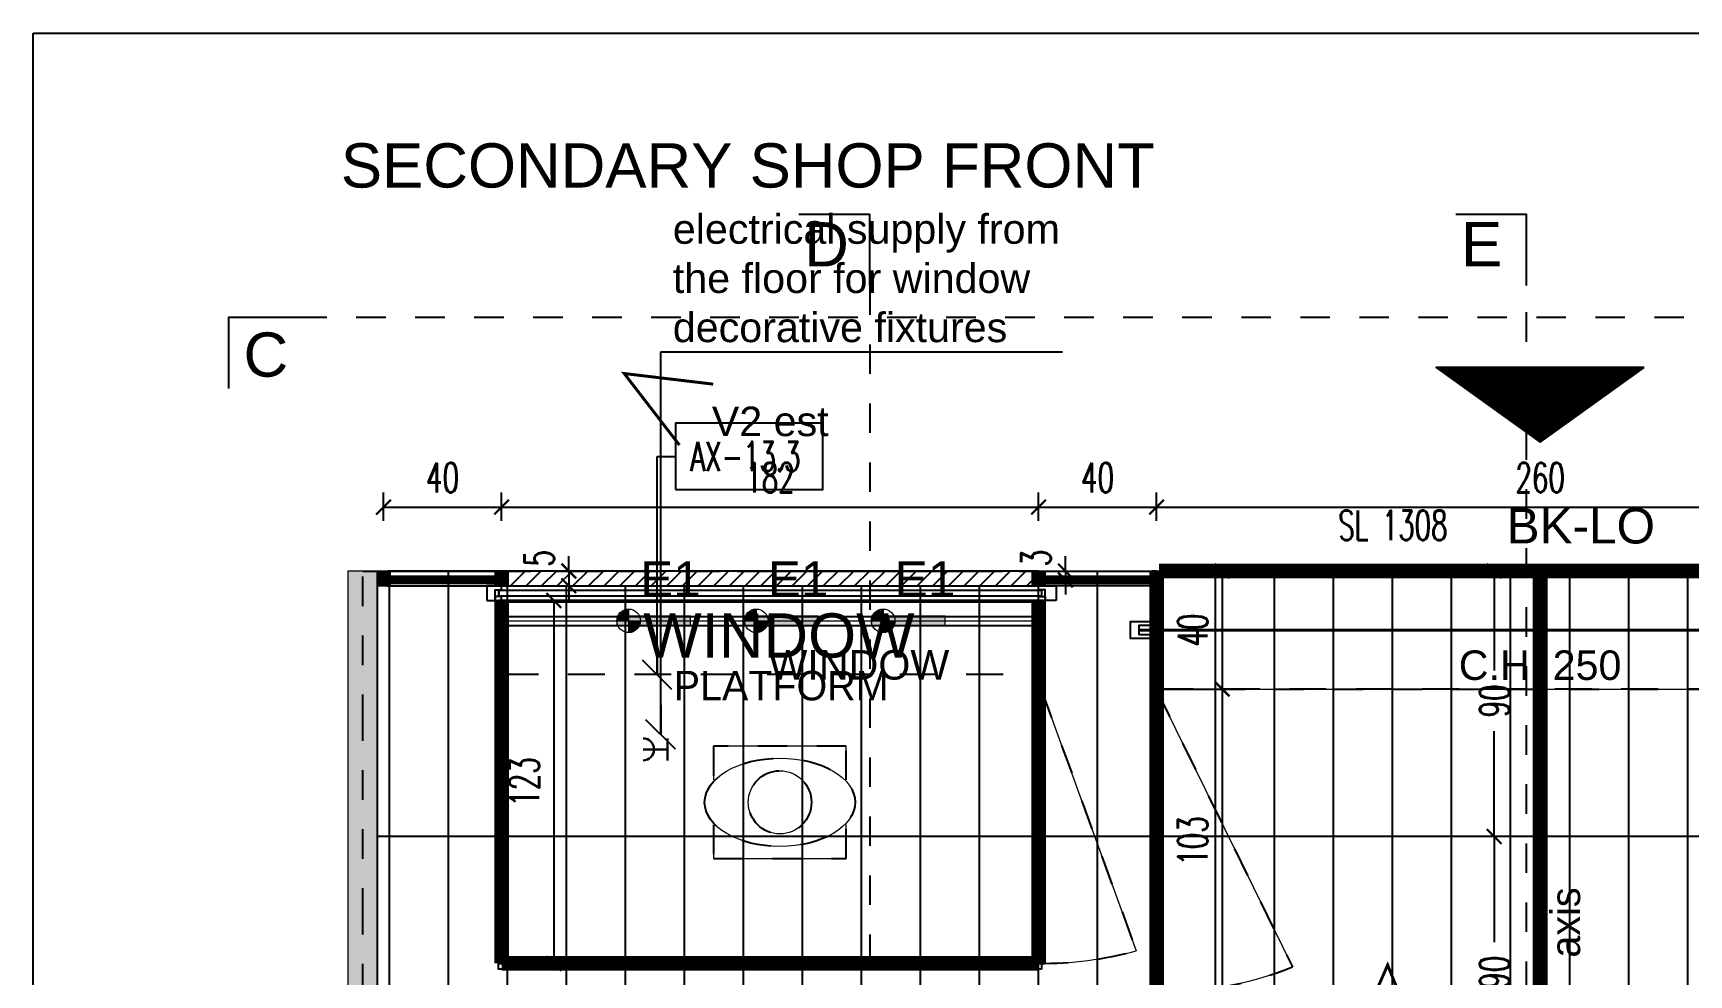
# Model space of a CAD drawing. Extents: x 214 to 401, y 14 to 126.
# Drawn here: x 305.85 to 311.46, y 86.75 to 89.94 of the extents above; entities that cross this region are included whole.
import ezdxf

# ---------------------------------------------------------------- set-up
doc = ezdxf.new("R2010")
doc.units = 0
doc.header["$LTSCALE"] = 0.25
doc.header["$MEASUREMENT"] = 0
for name, pattern in [('CONTINOUS', [0]), ('DASHDOT2', [0.5, 0.25, -0.125, 0, -0.125]), ('DASHED', [0.75, 0.5, -0.25]), ('DOT2', [0.125, 0, -0.125]), ('HIDDEN2', [0.1875, 0.125, -0.0625]), ('NASCOSTA', [0.375, 0.25, -0.125]), ('NASCOSTA2', [0.1875, 0.125, -0.0625]), ('PHANTOM2', [1.25, 0.625, -0.125, 0.125, -0.125, 0.125, -0.125]), ('TRATTEGGIATA', [0.75, 0.5, -0.25])]:
    doc.linetypes.add(name, pattern=pattern)
doc.layers.get('0').update_dxf_attribs({"linetype": 'CONTINUOUS'})
doc.layers.get('DEFPOINTS').update_dxf_attribs({"linetype": 'CONTINUOUS'})
for name, color, linetype in [('A-GLAZING', 2, 'CONTINUOUS'), ('ax-arredo piani', 2, 'CONTINUOUS'), ('ax-arredo piani rossi', 1, 'CONTINUOUS'), ('AX-QUOTE', 2, 'CONTINUOUS'), ('cont-striped', 181, 'DASHED'), ('floor-quote', 2, 'CONTINUOUS'), ('floor-testi', 11, 'CONTINUOUS'), ('floor-tiles', 11, 'CONTINUOUS'), ('MERCHANDISING', 11, 'CONTINUOUS'), ('Pareti02', 3, 'CONTINUOUS'), ('Piani', 6, 'CONTINUOUS'), ('PROIEZ-VESTITI', 1, 'HIDDEN2'), ('proiezioni', 2, 'NASCOSTA'), ('RIFERIMENTI', 11, 'CONTINUOUS'), ('sezioni 02', 3, 'CONTINUOUS'), ('TESTI', 3, 'CONTINUOUS'), ('Urban', 6, 'CONTINUOUS')]:
    doc.layers.add(name, color=color, linetype=linetype)
for name, color, linetype, lineweight, true_color in [('Col-ALU-pia', 7, 'CONTINUOUS', 40, 0x8080fe), ('col-ALUrigatino-pia', 7, 'TRATTEGGIATA', 40, 0x8080fe), ('LD_base', 7, 'CONTINUOUS', 5, 0x646464), ('LD_light', 7, 'CONTINUOUS', 5, 0xf00000), ('R-HATCH', 7, 'CONTINUOUS', 9, 0xbababa), ('R-WALL', 7, 'CONTINUOUS', 9, 0xbababa)]:
    doc.layers.add(name, color=color, linetype=linetype, lineweight=lineweight, true_color=true_color)
for name, color, linetype, true_color in [('Col-urban-pia', 7, 'CONTINOUS', 0x878787), ('floor-ALU', 7, 'CONTINUOUS', 0x8080fe), ('LD_beam', 7, 'DASHED', 0x7ec8c8), ('LD_track', 7, 'CONTINUOUS', 0x7ec8c8), ('MERCHANDISING-quote', 7, 'NASCOSTA2', 0x62b5df), ('Sections', 92, 'CONTINUOUS', 0x00bd00), ('view', 7, 'CONTINUOUS', 0xd60000)]:
    doc.layers.add(name, color=color, linetype=linetype, true_color=true_color)
doc.layers.add('LD_def-points', color=11, linetype='CONTINUOUS', lineweight=5, plot=False)
doc.layers.add('LD_quote', color=255, linetype='CONTINUOUS', lineweight=9)
doc.layers.add('LD_text', color=255, linetype='CONTINUOUS', lineweight=9)
doc.layers.add('quadro modello', color=7, linetype='CONTINUOUS', true_color=0xff531a, plot=False)
doc.layers.add('R-BORDER', color=7, linetype='PHANTOM2', true_color=0xdb0000, plot=False)
doc.styles.add('cart-inver', font='Arial.ttf')
doc.styles.add('HZDX', font='')
doc.styles.add('SIMPLEX', font='SIMPLEX.SHX', dxfattribs={"width": 0.65})
doc.styles.get("Standard").update_dxf_attribs({"font": 'Arial.ttf'})
doc.styles.get('HZDX').set_extended_font_data('DicotMedium')
doc.dimstyles.new('METRI', dxfattribs={"dimtxt": 0.2, "dimasz": 0.1, "dimexe": 0.1, "dimexo": 0.0625, "dimgap": 0.09, "dimtad": 1, "dimzin": 0, "dimdsep": 46, "dimtxsty": 'SIMPLEX', "dimblk": 'LINEET2S', "dimcen": 0.09, "dimdle": 0.1, "dimclrt": 3, "dimadec": 0, "dimazin": 0, "dimtfac": 1, "dimtix": 1, "dimtmove": 2, "dimatfit": 3, "dimldrblk": 'LINEET2S', "dimfxl": 1, "dimtolj": 1, "dimarcsym": 0})

# ---------------------------------------------------------------- blocks, each defined once
blk = doc.blocks.new('man-pia')
at = {"layer": 'PROIEZ-VESTITI'}
for points in [[(0.225, 0.0759), (0.225, 0.19), (-0.225, 0.19), (-0.225, 0.0757)], [(-0.225, -0.0759), (-0.225, -0.19), (0.225, -0.19), (0.225, -0.0757)]]:
    blk.add_lwpolyline(points, dxfattribs=at)
blk.add_circle((0, 0), 0.107, dxfattribs=at)
blk.add_ellipse((0, 0), major_axis=(0.255, 0.0002), ratio=0.587124, dxfattribs=at)
blk = doc.blocks.new('_ArchTick')
at = {"color": 0, "linetype": 'ByBlock', "const_width": 0.15}
blk.add_lwpolyline([(-0.5, -0.5), (0.5, 0.5)], dxfattribs=at)
blk = doc.blocks.new('*D255')
at = {"layer": 'AX-QUOTE', "color": 0, "lineweight": -2, "transparency": 16777216}
for p, q in [((307.0387, 88.2913), (307.0387, 88.3874)), ((307.4387, 88.2913), (307.4387, 88.3874)), ((307.0387, 88.3374), (307.4387, 88.3374))]:
    blk.add_line(p, q, dxfattribs=at)
at = {"layer": 'DEFPOINTS', "color": 0, "transparency": 16777216}
for p in [(307.4387, 88.3374), (307.0387, 88.2413), (307.4387, 88.2413)]:
    blk.add_point(p, dxfattribs=at)
at = {"layer": 'AX-QUOTE', "color": 0, "lineweight": -2, "transparency": 16777216, "xscale": 0.05, "yscale": 0.05, "zscale": 0.05, "rotation": 180}
blk.add_blockref('_ArchTick', (307.0387, 88.3374), dxfattribs=at)
at = {"layer": 'AX-QUOTE', "color": 0, "lineweight": -2, "transparency": 16777216, "xscale": 0.05, "yscale": 0.05, "zscale": 0.05}
blk.add_blockref('_ArchTick', (307.4387, 88.3374), dxfattribs=at)
at = {"layer": 'AX-QUOTE', "color": 3, "transparency": 16777216, "insert": (307.2387, 88.4374), "char_height": 0.1, "attachment_point": 5, "style": 'SIMPLEX'}
blk.add_mtext('\\A1;40', dxfattribs=at)
blk = doc.blocks.new('*D256')
at = {"layer": 'AX-QUOTE', "color": 0, "lineweight": -2, "transparency": 16777216}
for p, q in [((307.4387, 88.2913), (307.4387, 88.3874)), ((309.2587, 88.2913), (309.2587, 88.3874)), ((307.4387, 88.3374), (309.2587, 88.3374))]:
    blk.add_line(p, q, dxfattribs=at)
at = {"layer": 'DEFPOINTS', "color": 0, "transparency": 16777216}
for p in [(309.2587, 88.3374), (307.4387, 88.2413), (309.2587, 88.2413)]:
    blk.add_point(p, dxfattribs=at)
at = {"layer": 'AX-QUOTE', "color": 0, "lineweight": -2, "transparency": 16777216, "xscale": 0.05, "yscale": 0.05, "zscale": 0.05, "rotation": 180}
blk.add_blockref('_ArchTick', (307.4387, 88.3374), dxfattribs=at)
at = {"layer": 'AX-QUOTE', "color": 0, "lineweight": -2, "transparency": 16777216, "xscale": 0.05, "yscale": 0.05, "zscale": 0.05}
blk.add_blockref('_ArchTick', (309.2587, 88.3374), dxfattribs=at)
at = {"layer": 'AX-QUOTE', "color": 3, "transparency": 16777216, "insert": (308.3487, 88.4374), "char_height": 0.1, "attachment_point": 5, "style": 'SIMPLEX'}
blk.add_mtext('\\A1;182', dxfattribs=at)
blk = doc.blocks.new('*D257')
at = {"layer": 'AX-QUOTE', "color": 0, "lineweight": -2, "transparency": 16777216}
for p, q in [((309.2587, 88.2913), (309.2587, 88.3874)), ((309.6587, 88.2913), (309.6587, 88.3874)), ((309.2587, 88.3374), (309.6587, 88.3374))]:
    blk.add_line(p, q, dxfattribs=at)
at = {"layer": 'DEFPOINTS', "color": 0, "transparency": 16777216}
for p in [(309.6587, 88.3374), (309.2587, 88.2413), (309.6587, 88.2413)]:
    blk.add_point(p, dxfattribs=at)
at = {"layer": 'AX-QUOTE', "color": 0, "lineweight": -2, "transparency": 16777216, "xscale": 0.05, "yscale": 0.05, "zscale": 0.05, "rotation": 180}
blk.add_blockref('_ArchTick', (309.2587, 88.3374), dxfattribs=at)
at = {"layer": 'AX-QUOTE', "color": 0, "lineweight": -2, "transparency": 16777216, "xscale": 0.05, "yscale": 0.05, "zscale": 0.05}
blk.add_blockref('_ArchTick', (309.6587, 88.3374), dxfattribs=at)
at = {"layer": 'AX-QUOTE', "color": 3, "transparency": 16777216, "insert": (309.4587, 88.4374), "char_height": 0.1, "attachment_point": 5, "style": 'SIMPLEX'}
blk.add_mtext('\\A1;40', dxfattribs=at)
blk = doc.blocks.new('*D258')
at = {"layer": 'AX-QUOTE', "color": 0, "lineweight": -2, "transparency": 16777216}
for p, q in [((309.6587, 88.2913), (309.6587, 88.3874)), ((312.2587, 88.2913), (312.2587, 88.3874)), ((309.6587, 88.3374), (312.2587, 88.3374))]:
    blk.add_line(p, q, dxfattribs=at)
at = {"layer": 'DEFPOINTS', "color": 0, "transparency": 16777216}
for p in [(312.2587, 88.3374), (309.6587, 88.2413), (312.2587, 88.2413)]:
    blk.add_point(p, dxfattribs=at)
at = {"layer": 'AX-QUOTE', "color": 0, "lineweight": -2, "transparency": 16777216, "xscale": 0.05, "yscale": 0.05, "zscale": 0.05, "rotation": 180}
blk.add_blockref('_ArchTick', (309.6587, 88.3374), dxfattribs=at)
at = {"layer": 'AX-QUOTE', "color": 0, "lineweight": -2, "transparency": 16777216, "xscale": 0.05, "yscale": 0.05, "zscale": 0.05}
blk.add_blockref('_ArchTick', (312.2587, 88.3374), dxfattribs=at)
at = {"layer": 'AX-QUOTE', "color": 3, "transparency": 16777216, "insert": (310.9587, 88.4374), "char_height": 0.1, "attachment_point": 5, "style": 'SIMPLEX'}
blk.add_mtext('\\A1;260', dxfattribs=at)
blk = doc.blocks.new('*D271')
at = {"layer": 'AX-QUOTE', "color": 0, "lineweight": -2, "transparency": 16777216}
for p, q in [((309.3497, 88.1209), (309.3497, 88.1709)), ((309.3237, 88.1209), (309.3997, 88.1209)), ((309.3497, 88.1209), (309.3497, 88.0909)), ((309.3237, 88.0909), (309.3997, 88.0909)), ((309.3497, 88.0909), (309.3497, 88.0409))]:
    blk.add_line(p, q, dxfattribs=at)
at = {"layer": 'DEFPOINTS', "color": 0, "transparency": 16777216}
for p in [(309.2737, 88.1209), (309.2737, 88.0909), (309.3497, 88.0909)]:
    blk.add_point(p, dxfattribs=at)
at = {"layer": 'AX-QUOTE', "color": 0, "lineweight": -2, "transparency": 16777216, "xscale": 0.05, "yscale": 0.05, "zscale": 0.05}
for p, rotation in [((309.3497, 88.1209), 270), ((309.3497, 88.0909), 90)]:
    blk.add_blockref('_ArchTick', p, dxfattribs=dict(at, rotation=rotation))
at = {"layer": 'AX-QUOTE', "color": 3, "transparency": 16777216, "insert": (309.2497, 88.1648), "char_height": 0.1, "attachment_point": 5, "rotation": 90, "style": 'SIMPLEX'}
blk.add_mtext('\\A1;3', dxfattribs=at)
blk = doc.blocks.new('*D275')
at = {"layer": 'AX-QUOTE', "color": 0, "lineweight": -2, "transparency": 16777216}
for p, q in [((307.6665, 88.1209), (307.6665, 88.1709)), ((307.6665, 88.1209), (307.6665, 88.0709)), ((307.7165, 88.1209), (307.7165, 88.1209)), ((307.6665, 88.0709), (307.6665, 88.0209))]:
    blk.add_line(p, q, dxfattribs=at)
at = {"layer": 'DEFPOINTS', "color": 0, "transparency": 16777216}
for p in [(307.6665, 88.1209), (307.6665, 88.0709), (307.6665, 88.0709)]:
    blk.add_point(p, dxfattribs=at)
at = {"layer": 'AX-QUOTE', "color": 0, "lineweight": -2, "transparency": 16777216, "xscale": 0.05, "yscale": 0.05, "zscale": 0.05}
for p, rotation in [((307.6665, 88.1209), 270), ((307.6665, 88.0709), 90)]:
    blk.add_blockref('_ArchTick', p, dxfattribs=dict(at, rotation=rotation))
at = {"layer": 'AX-QUOTE', "color": 3, "transparency": 16777216, "insert": (307.5665, 88.1639), "char_height": 0.1, "attachment_point": 5, "rotation": 90, "style": 'SIMPLEX'}
blk.add_mtext('\\A1;5', dxfattribs=at)
blk = doc.blocks.new('*D280')
at = {"layer": 'AX-QUOTE', "color": 0, "lineweight": -2, "transparency": 16777216}
for p, q in [((307.5258, 88.0209), (307.6658, 88.0209)), ((307.6158, 88.0209), (307.6158, 86.7909)), ((307.5258, 86.7909), (307.6658, 86.7909))]:
    blk.add_line(p, q, dxfattribs=at)
at = {"layer": 'DEFPOINTS', "color": 0, "transparency": 16777216}
for p in [(307.4758, 88.0209), (307.4758, 86.7909), (307.6158, 86.7909)]:
    blk.add_point(p, dxfattribs=at)
at = {"layer": 'AX-QUOTE', "color": 0, "lineweight": -2, "transparency": 16777216, "xscale": 0.05, "yscale": 0.05, "zscale": 0.05}
for p, rotation in [((307.6158, 88.0209), 90), ((307.6158, 86.7909), 270)]:
    blk.add_blockref('_ArchTick', p, dxfattribs=dict(at, rotation=rotation))
at = {"layer": 'AX-QUOTE', "color": 3, "transparency": 16777216, "insert": (307.5158, 87.4059), "char_height": 0.1, "attachment_point": 5, "rotation": 90, "style": 'SIMPLEX'}
blk.add_mtext('\\A1;123', dxfattribs=at)
blk = doc.blocks.new('*D281')
at = {"layer": 'AX-QUOTE', "color": 0, "lineweight": -2, "transparency": 16777216}
for p, q in [((309.7087, 88.1209), (309.931, 88.1209)), ((309.881, 88.1209), (309.881, 87.7209)), ((309.7087, 87.7209), (309.931, 87.7209))]:
    blk.add_line(p, q, dxfattribs=at)
at = {"layer": 'DEFPOINTS', "color": 0, "transparency": 16777216}
for p in [(309.6587, 88.1209), (309.6587, 87.7209), (309.881, 87.7209)]:
    blk.add_point(p, dxfattribs=at)
at = {"layer": 'AX-QUOTE', "color": 0, "lineweight": -2, "transparency": 16777216, "xscale": 0.05, "yscale": 0.05, "zscale": 0.05}
for p, rotation in [((309.881, 88.1209), 90), ((309.881, 87.7209), 270)]:
    blk.add_blockref('_ArchTick', p, dxfattribs=dict(at, rotation=rotation))
at = {"layer": 'AX-QUOTE', "color": 3, "transparency": 16777216, "insert": (309.781, 87.9209), "char_height": 0.1, "attachment_point": 5, "rotation": 90, "style": 'SIMPLEX'}
blk.add_mtext('\\A1;40', dxfattribs=at)
blk = doc.blocks.new('*D282')
at = {"layer": 'AX-QUOTE', "color": 0, "lineweight": -2, "transparency": 16777216}
for p, q in [((309.7087, 87.7209), (309.931, 87.7209)), ((309.881, 87.7209), (309.881, 86.6909)), ((309.7087, 86.6909), (309.931, 86.6909))]:
    blk.add_line(p, q, dxfattribs=at)
at = {"layer": 'DEFPOINTS', "color": 0, "transparency": 16777216}
for p in [(309.6587, 87.7209), (309.6587, 86.6909), (309.881, 86.6909)]:
    blk.add_point(p, dxfattribs=at)
at = {"layer": 'AX-QUOTE', "color": 0, "lineweight": -2, "transparency": 16777216, "xscale": 0.05, "yscale": 0.05, "zscale": 0.05}
for p, rotation in [((309.881, 87.7209), 90), ((309.881, 86.6909), 270)]:
    blk.add_blockref('_ArchTick', p, dxfattribs=dict(at, rotation=rotation))
at = {"layer": 'AX-QUOTE', "color": 3, "transparency": 16777216, "insert": (309.781, 87.2059), "char_height": 0.1, "attachment_point": 5, "rotation": 90, "style": 'SIMPLEX'}
blk.add_mtext('\\A1;103', dxfattribs=at)
blk = doc.blocks.new('*D335')
at = {"layer": 'DEFPOINTS', "color": 0, "transparency": 16777216}
for p in [(310.9207, 88.1209), (310.8028, 87.2209), (310.9587, 87.2209)]:
    blk.add_point(p, dxfattribs=at)
at = {"layer": 'floor-quote', "color": 0, "lineweight": -2, "transparency": 16777216}
for p, q in [((310.8707, 88.1209), (310.7528, 88.1209)), ((310.8028, 88.1209), (310.8028, 87.7835)), ((310.8028, 87.2209), (310.8028, 87.5782)), ((310.9087, 87.2209), (310.7528, 87.2209))]:
    blk.add_line(p, q, dxfattribs=at)
at = {"layer": 'floor-quote', "color": 0, "lineweight": -2, "transparency": 16777216, "xscale": 0.05, "yscale": 0.05, "zscale": 0.05}
for p, rotation in [((310.8028, 88.1209), 90), ((310.8028, 87.2209), 270)]:
    blk.add_blockref('_ArchTick', p, dxfattribs=dict(at, rotation=rotation))
at = {"layer": 'floor-quote', "color": 10, "transparency": 16777216, "insert": (310.8037, 87.6808), "char_height": 0.1, "attachment_point": 5, "rotation": 90, "style": 'SIMPLEX'}
blk.add_mtext('\\A1;90', dxfattribs=at)
blk = doc.blocks.new('LINEET2S')
blk.add_line((-1, 0), (0, 0))
at = {"color": 5}
blk.add_line((0.5, 0.5), (-0.5, -0.5), dxfattribs=at)
blk = doc.blocks.new('E1-5')
at = {"layer": 'LD_light', "lineweight": 5, "ltscale": 0.5}
h = blk.add_hatch(color=256, dxfattribs=at)
h.dxf.hatch_style = 1
h.paths.add_polyline_path([(0, 0.04, 0.414214), (-0.04, 0), (0, 0)])
at = {"layer": 'LD_light', "lineweight": 5}
h = blk.add_hatch(color=256, dxfattribs=at)
h.dxf.hatch_style = 1
h.paths.add_polyline_path([(0.21, -0.0163), (0.21, 0.0163), (-0.04, 0.0163), (-0.04, -0.0163)])
at = {"layer": 'LD_light', "lineweight": 5, "ltscale": 0.5}
h = blk.add_hatch(color=256, dxfattribs=at)
h.dxf.hatch_style = 1
h.paths.add_polyline_path([(0.04, 0), (0, 0), (0, -0.04, 0.414214)])
at = {"layer": 'LD_light', "lineweight": 5}
for p, q in [((-0.04, 0), (0.04, 0)), ((0, 0.04), (0, -0.04))]:
    blk.add_line(p, q, dxfattribs=at)
blk.add_lwpolyline([(0.21, 0.0163), (-0.04, 0.0163), (-0.04, -0.0163), (0.21, -0.0163)], close=True, dxfattribs=at)
blk.add_circle((0, 0), 0.04, dxfattribs=at)
blk = doc.blocks.new('*D401')
at = {"layer": 'DEFPOINTS', "color": 0, "transparency": 16777216}
for p in [(310.8028, 87.2209), (310.9587, 87.2209), (310.9207, 86.3209)]:
    blk.add_point(p, dxfattribs=at)
at = {"layer": 'floor-quote', "color": 0, "lineweight": -2, "transparency": 16777216}
for p, q in [((310.9087, 87.2209), (310.7528, 87.2209)), ((310.8028, 87.2209), (310.8028, 86.8635)), ((310.8028, 86.3209), (310.8028, 86.6583)), ((310.8707, 86.3209), (310.7528, 86.3209))]:
    blk.add_line(p, q, dxfattribs=at)
at = {"layer": 'floor-quote', "color": 0, "lineweight": -2, "transparency": 16777216, "xscale": 0.05, "yscale": 0.05, "zscale": 0.05}
for p, rotation in [((310.8028, 87.2209), 90), ((310.8028, 86.3209), 270)]:
    blk.add_blockref('_ArchTick', p, dxfattribs=dict(at, rotation=rotation))
at = {"layer": 'floor-quote', "color": 10, "transparency": 16777216, "insert": (310.8037, 86.7609), "char_height": 0.1, "attachment_point": 5, "rotation": 90, "style": 'SIMPLEX'}
blk.add_mtext('\\A1;90', dxfattribs=at)
blk = doc.blocks.new('DALIAN ASOM LIGHT')
at = {"layer": 'LD_base'}
h = blk.add_hatch(color=256, dxfattribs=at)
h.dxf.hatch_style = 1
h.paths.add_polyline_path([(-6.3068, 15.8813), (-6.3068, 2.1811), (-6.4068, 2.1811), (-6.4068, 15.8813)])
for p, q in [((-5.9008, 15.8804), (-6.2728, 15.8804)), ((-5.8878, 15.8804), (-4.0658, 15.8804)), ((-5.8868, 15.8304), (-4.0668, 15.8304)), ((-4.0528, 15.8804), (-3.6808, 15.8804)), ((-3.6668, 15.8804), (-1.0668, 15.8804)), ((-4.0668, 15.7804), (-5.8868, 15.7804)), ((-4.0668, 15.4804), (-4.0568, 15.4804)), ((-4.0668, 15.4768), (-4.0568, 15.4768)), ((-4.0568, 15.4768), (-3.7361, 14.5929)), ((-3.6668, 15.4804), (-1.0668, 15.4804)), ((-3.6668, 15.4768), (-3.2061, 14.5386))]:
    blk.add_line(p, q, dxfattribs=at)
for points in [[(-6.3068, 15.8813), (-6.3068, 2.1811), (-6.4068, 2.1811), (-6.4068, 15.8813), (-6.3068, 15.8813)], [(-6.2768, 15.8304), (-6.2868, 15.8304), (-6.2868, 15.8804), (-6.2718, 15.8804), (-6.2718, 15.8504), (-6.2768, 15.8504), (-6.2768, 15.8304)], [(-5.9368, 15.7803), (-5.9089, 15.7804), (-5.9089, 15.817), (-5.8868, 15.817), (-5.8868, 15.8304), (-5.9368, 15.8303), (-5.9368, 15.7803)], [(-5.8968, 15.8304), (-5.8878, 15.8304), (-5.8868, 15.8314), (-5.8868, 15.8804), (-5.9018, 15.8804), (-5.9018, 15.8504), (-5.8968, 15.8504), (-5.8968, 15.8304)], [(-4.0568, 15.8304), (-4.0658, 15.8304), (-4.0668, 15.8314), (-4.0668, 15.8804), (-4.0518, 15.8804), (-4.0518, 15.8504), (-4.0568, 15.8504), (-4.0568, 15.8304)], [(-4.0076, 15.7803), (-4.0446, 15.7804), (-4.0446, 15.817), (-4.0668, 15.817), (-4.0668, 15.8304), (-4.0076, 15.8303), (-4.0076, 15.7803)], [(-3.6768, 15.8304), (-3.6668, 15.8304), (-3.6668, 15.8804), (-3.6818, 15.8804), (-3.6818, 15.8504), (-3.6768, 15.8504), (-3.6768, 15.8304)], [(-4.0668, 15.4804), (-4.0668, 15.7804), (-5.8868, 15.7804), (-5.8868, 14.5504), (-4.0668, 14.5504), (-4.0668, 15.4804)], [(-4.0668, 15.4804), (-4.0668, 15.7804), (-4.0568, 15.7804), (-4.0568, 15.4804)], [(-3.6768, 15.6654), (-3.6768, 15.652), (-3.7552, 15.6519), (-3.7552, 15.7088), (-3.6768, 15.7088), (-3.6768, 15.6954), (-3.7273, 15.6954), (-3.7273, 15.6654), (-3.6768, 15.6654)], [(-4.0568, 15.4768), (-4.0568, 14.5504), (-4.0668, 14.5504), (-4.0668, 15.4768)], [(-4.7185, 15.1723), (-4.7185, 15.2864), (-5.1685, 15.2864), (-5.1685, 15.1721)], [(-5.1685, 15.0205), (-5.1685, 14.9064), (-4.7185, 14.9064), (-4.7185, 15.0207)]]:
    blk.add_lwpolyline(points, dxfattribs=at)
for points in [[(-6.3066, 15.8616), (-6.2868, 15.8616), (-6.2868, 15.8304), (-6.3066, 15.8304)], [(-5.8968, 15.8504), (-6.2768, 15.8504), (-6.2768, 15.8304), (-5.8968, 15.8304)], [(-4.0568, 15.8504), (-3.6768, 15.8504), (-3.6768, 15.8304), (-4.0568, 15.8304)], [(-3.6668, 15.6954), (-3.6768, 15.6954), (-3.6768, 15.8304), (-3.6668, 15.8304)], [(-5.9089, 15.7938), (-5.9089, 15.817), (-5.8962, 15.817), (-5.8962, 15.7938)], [(-5.8868, 15.7938), (-5.9089, 15.7938), (-5.9089, 15.7804), (-5.8868, 15.7804)], [(-5.8868, 15.7804), (-5.8968, 15.7804), (-5.8968, 14.5504), (-5.8868, 14.5504)], [(-5.8946, 15.7954), (-5.8946, 15.7954), (-5.8962, 15.7969), (-5.8962, 15.8138), (-5.8946, 15.8154), (-5.8946, 15.8154), (-4.0589, 15.8154), (-4.0573, 15.8138), (-4.0573, 15.797), (-4.0589, 15.7954)], [(-5.8818, 14.5554), (-4.0718, 14.5554), (-4.0718, 15.7754), (-5.8818, 15.7754)], [(-4.0668, 15.7938), (-4.0446, 15.7938), (-4.0446, 15.7804), (-4.0668, 15.7804)], [(-4.0446, 15.7938), (-4.0446, 15.817), (-4.0573, 15.817), (-4.0573, 15.7938)], [(-3.6668, 15.6654), (-3.6768, 15.6654), (-3.6768, 15.4804), (-3.6668, 15.4804)], [(-3.6768, 15.4768), (-3.6668, 15.4768), (-3.6668, 14.4504), (-3.6768, 14.4604)], [(-4.0568, 14.5304), (-5.8968, 14.5304), (-5.8968, 14.5504), (-4.0568, 14.5504)]]:
    blk.add_lwpolyline(points, close=True, dxfattribs=at)
at = {"layer": 'LD_base', "const_width": 0.01}
blk.add_lwpolyline([(-1.0062, 15.6804), (-3.7273, 15.6804)], dxfattribs=at)
at = {"layer": 'LD_base'}
blk.add_circle((-4.9435, 15.0964), 0.107, dxfattribs=at)
for centre, radius, start, end in [((-4.0568, 15.7804), 1.23, 269.5343, 285.1111), ((-3.6668, 15.6968), 1.2465, 269.5402, 291.6902)]:
    blk.add_arc(centre, radius, start, end, dxfattribs=at)
blk.add_ellipse((-4.9435, 15.0964), major_axis=(-0.255, -0.0002), ratio=0.587124, dxfattribs=at)

msp = doc.modelspace()

# ---------------------------------------------------------------- hatches: boundary and pattern name
at = {"layer": 'floor-ALU'}
h = msp.add_hatch(dxfattribs=at)
h.set_pattern_fill('ANSI31', color=256, scale=0.3)
h.paths.add_polyline_path([(309.25865, 88.12088), (307.43865, 88.12088), (307.43865, 88.07088), (309.25865, 88.07088)])
h = msp.add_hatch(color=256, dxfattribs=at)
h.dxf.hatch_style = 1
h.paths.add_polyline_path([(312.25865, 88.11088), (309.65865, 88.11088), (309.65865, 88.12088), (312.25865, 88.12088)])
at = {"layer": 'Piani'}
h = msp.add_hatch(dxfattribs=at)
h.set_pattern_fill('ACET-2D-ACET-2D-ACET-2D-ACET-2D-AC', color=256, scale=0.03456, angle=180, style=0)
h.set_pattern_definition([(225, (427.9023543, -81.6090977), (0.003054701295, -0.003054701295), [])])
h.paths.add_polyline_path([(310.60672, 88.81108), (310.95865, 88.5573), (311.31059, 88.81108)])
at = {"layer": 'R-HATCH', "ltscale": 10000}
h = msp.add_hatch(color=256, dxfattribs=at)
h.dxf.hatch_style = 1
h.paths.add_polyline_path([(307.01865, 88.12182), (307.01865, 74.42159), (306.91865, 74.42159), (306.91865, 88.12182)])

# ---------------------------------------------------------------- linework, layer by layer
at = {"layer": 'A-GLAZING', "color": 1}
for p, q in [((307.43866, 88.07088), (309.25866, 88.07088)), ((309.25866, 88.02088), (307.43866, 88.02088))]:
    msp.add_line(p, q, dxfattribs=at)
at = {"layer": 'A-GLAZING'}
for points in [[(307.41651, 88.03428), (307.41651, 88.05748), (307.42921, 88.05748), (307.42921, 88.03428)], [(307.4308, 88.03588), (307.4308, 88.03588), (307.42921, 88.03746), (307.42921, 88.05433), (307.4308, 88.0559), (307.4308, 88.0559), (309.26651, 88.05592), (309.2681, 88.05434), (309.2681, 88.03747), (309.26651, 88.0359)], [(309.2808, 88.03428), (309.2808, 88.05748), (309.2681, 88.05748), (309.2681, 88.03428)]]:
    msp.add_lwpolyline(points, close=True, dxfattribs=at)
at = {"layer": 'A-GLAZING', "color": 252, "linetype": 'DASHED', "true_color": 0x8c8c8c, "const_width": 0.01}
msp.add_lwpolyline([(312.31922, 87.92088), (309.59809, 87.92088)], dxfattribs=at)
at = {"layer": 'ax-arredo piani'}
msp.add_lwpolyline([(309.25865, 87.72087), (309.25865, 88.02088), (307.43865, 88.02088), (307.43865, 86.79088), (309.25865, 86.79088), (309.25865, 87.72087)], dxfattribs=at)
at = {"layer": 'ax-arredo piani rossi'}
for p, q in [((307.42465, 88.12088), (307.05265, 88.12088)), ((309.27265, 88.12088), (309.64465, 88.12088))]:
    msp.add_line(p, q, dxfattribs=at)
at = {"layer": 'Col-ALU-pia', "const_width": 0.05}
for points in [[(307.03865, 88.12088), (307.03865, 88.07088)], [(307.43865, 88.12088), (307.43866, 88.07088)], [(309.25865, 88.12088), (309.25866, 88.07088)], [(309.65865, 88.12088), (309.65866, 86.69088)], [(307.43865, 88.02088), (307.43865, 86.79088)], [(309.25865, 86.79088), (309.25865, 88.02088)]]:
    msp.add_lwpolyline(points, dxfattribs=at)
at = {"layer": 'col-ALUrigatino-pia', "const_width": 0.03}
for points in [[(307.05365, 88.09088), (307.42865, 88.09088)], [(309.27365, 88.09088), (309.64865, 88.09088)]]:
    msp.add_lwpolyline(points, dxfattribs=at)
at = {"layer": 'Col-urban-pia', "const_width": 0.05}
msp.add_lwpolyline([(307.43865, 86.79088), (309.25865, 86.79088)], dxfattribs=at)
at = {"layer": 'cont-striped'}
msp.add_lwpolyline([(309.65865, 88.12088), (312.25865, 88.12088), (312.25865, 87.72088), (309.65865, 87.72088)], close=True, dxfattribs=at)
at = {"layer": 'floor-ALU'}
for points in [[(309.25865, 88.12088), (307.43865, 88.12088), (307.43865, 88.07088), (309.25865, 88.07088)], [(312.25865, 88.11088), (309.65865, 88.11088), (309.65865, 88.12088), (312.25865, 88.12088)]]:
    msp.add_lwpolyline(points, close=True, dxfattribs=at)
at = {"layer": 'floor-testi', "color": 12, "linetype": 'DASHDOT2', "true_color": 0xd60000, "const_width": 0.05}
for points in [[(309.66677, 88.12088), (312.24001, 88.12088)], [(310.95865, 88.12088), (310.95865, 82.53525)]]:
    msp.add_lwpolyline(points, dxfattribs=at)
at = {"layer": 'floor-tiles'}
for p, q in [((307.05865, 74.40331), (307.05865, 88.12088)), ((307.25865, 74.3635), (307.25865, 88.12088)), ((309.25865, 73.86512), (309.25865, 88.12088)), ((309.45865, 73.80499), (309.45865, 88.12088)), ((309.65865, 73.74293), (309.65865, 88.12088)), ((309.85865, 73.67893), (309.85865, 88.12088)), ((310.05865, 73.61297), (310.05865, 88.12088)), ((310.25865, 73.54503), (310.25865, 88.12088)), ((310.45865, 73.4751), (310.45865, 88.12088)), ((310.65865, 73.40315), (310.65865, 88.12088)), ((310.85865, 73.32917), (310.85865, 88.12088)), ((311.05865, 73.25314), (311.05865, 88.12088)), ((311.25865, 73.17504), (311.25865, 88.12088)), ((311.45865, 73.09483), (311.45865, 88.12088)), ((307.45865, 74.3219), (307.45865, 88.07088)), ((307.65865, 74.2785), (307.65865, 88.07088)), ((307.85865, 74.23329), (307.85865, 88.07088)), ((308.05865, 74.18625), (308.05865, 88.07088)), ((308.25865, 74.13738), (308.25865, 88.07088)), ((308.45865, 74.08667), (308.45865, 88.07088)), ((308.65865, 74.0341), (308.65865, 88.07088)), ((308.85865, 73.97966), (308.85865, 88.07088)), ((309.05865, 73.92334), (309.05865, 88.07088)), ((319.26865, 87.22088), (307.01865, 87.22088))]:
    msp.add_line(p, q, dxfattribs=at)
msp.add_lwpolyline([(319.26865, 80.76588), (319.21865, 80.76588), (319.21865, 78.60088), (319.26865, 78.60088), (319.26865, 78.20088), (318.39118, 77.32088), (314.65865, 77.32088), (314.65865, 76.25988, 0.5542469), (314.65865, 75.41188), (314.65865, 73.57761), (313.32541, 72.24052, 0.0706155), (307.01865, 74.41106), (307.01865, 88.12088), (307.43865, 88.12088), (307.43866, 88.07088), (309.25866, 88.07088), (309.25865, 88.12088), (312.65865, 88.12088)], format="xyb", dxfattribs=at)
at = {"layer": 'LD_beam'}
msp.add_lwpolyline([(307.43866, 88.02088), (307.43866, 87.77088), (309.25865, 87.77088), (309.25865, 88.02088)], close=True, dxfattribs=at)
msp.add_lwpolyline([(307.43866, 88.02088), (307.43866, 87.77088), (309.25865, 87.77088), (309.25865, 88.02088)], close=True, dxfattribs=at)
at = {"layer": 'LD_def-points'}
msp.add_line((309.25865, 87.95088), (307.43866, 87.95088, 0), dxfattribs=at)
msp.add_line((309.25865, 87.95088), (307.43866, 87.95088, 0), dxfattribs=at)
at = {"layer": 'LD_light', "lineweight": 30}
for p, q in [((308.00149, 87.55365), (308.00149, 87.47871)), ((307.91822, 87.51618), (308.00149, 87.51618))]:
    msp.add_line(p, q, dxfattribs=at)
at = {"layer": 'LD_light'}
for points in [[(309.77194, 88.12588), (311.07994, 88.12588), (311.07994, 88.12088), (309.77194, 88.12088)], [(311.07994, 88.12088), (312.28894, 88.12088), (312.28894, 88.12588), (311.07994, 88.12588)]]:
    msp.add_lwpolyline(points, close=True, dxfattribs=at)
at = {"layer": 'LD_light', "lineweight": 30}
msp.add_arc((307.91822, 87.51618), 0.03747, 270, 90, dxfattribs=at)
at = {"layer": 'LD_track'}
msp.add_lwpolyline([(307.43866, 87.93588), (309.25865, 87.93588), (309.25865, 87.96588), (307.43866, 87.96588)], close=True, dxfattribs=at)
msp.add_lwpolyline([(307.43866, 87.93588), (309.25865, 87.93588), (309.25865, 87.96588), (307.43866, 87.96588)], close=True, dxfattribs=at)
at = {"layer": 'MERCHANDISING-quote'}
msp.add_line((310.95865, 87.92088), (310.95865, 84.4551), dxfattribs=at)
at = {"layer": 'Pareti02'}
for points in [[(309.65865, 87.93588), (309.64865, 87.93588), (309.64865, 88.07088), (309.65865, 88.07088)], [(309.65865, 87.90588), (309.64865, 87.90588), (309.64866, 87.72088), (309.65866, 87.72088)], [(309.64866, 87.71734), (309.65866, 87.71734), (309.65866, 86.69088), (309.64865, 86.70088)]]:
    msp.add_lwpolyline(points, close=True, dxfattribs=at)
msp.add_lwpolyline([(309.64865, 87.90588), (309.64865, 87.89248), (309.57023, 87.89247), (309.57023, 87.94927), (309.64865, 87.94928), (309.64865, 87.93588), (309.59809, 87.93588), (309.59809, 87.90588), (309.64865, 87.90588)], dxfattribs=at)
at = {"layer": 'Piani'}
msp.add_lwpolyline([(311.31059, 88.81108), (310.60672, 88.81108), (310.95865, 88.5573)], close=True, dxfattribs=at)
at = {"layer": 'Piani', "color": 1}
msp.add_lwpolyline([(307.44365, 86.79588), (309.25365, 86.79588), (309.25365, 88.01588), (307.44365, 88.01588)], close=True, dxfattribs=at)
at = {"layer": 'proiezioni'}
for p, q in [((307.43765, 88.12088), (309.25965, 88.12088)), ((309.65865, 88.12088), (312.25865, 88.12088)), ((309.26866, 87.71734), (309.5893, 86.83341)), ((309.65865, 87.72088), (312.25865, 87.72088)), ((309.65866, 87.71734), (310.11933, 86.77914))]:
    msp.add_line(p, q, dxfattribs=at)
for centre, radius, start, end in [((309.26865, 88.02088), 1.23, 269.53431, 285.11106), ((309.65866, 87.93734), 1.24645, 269.54019, 291.69019)]:
    msp.add_arc(centre, radius, start, end, dxfattribs=at)
at = {"layer": 'quadro modello'}
msp.add_lwpolyline([(305.85095, 89.94409), (320.02666, 89.94409), (320.02666, 71.56662), (305.85095, 71.56662)], close=True, dxfattribs=at)
at = {"layer": 'R-BORDER'}
msp.add_lwpolyline([(306.96865, 74.42065), (306.96865, 88.12088), (319.26865, 88.12088), (319.26865, 78.20088), (313.32541, 72.24052, 0.0711546), (306.96865, 74.42065, 0.9122584)], format="xyb", dxfattribs=at)
at = {"layer": 'R-WALL', "ltscale": 10000}
msp.add_lwpolyline([(307.01865, 88.12182), (307.01865, 74.42159), (306.91865, 74.42159), (306.91865, 88.12182), (307.01865, 88.12182)], dxfattribs=at)
at = {"layer": 'RIFERIMENTI'}
msp.add_lwpolyline([(308.02797, 88.39683), (308.52797, 88.39683), (308.52797, 88.62183), (308.02797, 88.62183)], close=True, dxfattribs=at)
at = {"layer": 'Sections', "linetype": 'DOT2'}
msp.add_line((310.9129, 72.69793), (310.9129, 89.08913), dxfattribs=at)
at = {"layer": 'Sections'}
for points in [[(308.68667, 89.08913), (308.68667, 89.32946), (308.44634, 89.32946)], [(310.9129, 89.08913), (310.9129, 89.32946), (310.67257, 89.32946)], [(306.75347, 88.98012), (306.51314, 88.98012), (306.51314, 88.73979)]]:
    msp.add_lwpolyline(points, dxfattribs=at)
at = {"layer": 'Sections', "linetype": 'DOT2'}
for points in [[(308.68667, 89.08913), (308.68667, 85.86946), (307.81523, 85.86946), (307.7654, 85.86946), (307.62922, 85.86946), (307.62922, 74.74059)], [(319.64587, 88.98012), (306.75347, 88.98012), (306.75347, 88.98012)]]:
    msp.add_lwpolyline(points, dxfattribs=at)
at = {"layer": 'sezioni 02'}
for p, q in [((309.25865, 87.71733), (309.26866, 87.71733)), ((309.25866, 87.72087), (309.26866, 87.72087))]:
    msp.add_line(p, q, dxfattribs=at)
for points in [[(307.04865, 88.07088), (307.03865, 88.07088), (307.03865, 88.12088), (307.05365, 88.12088), (307.05365, 88.09088), (307.04865, 88.09088), (307.04865, 88.07088)], [(307.42865, 88.07088), (307.43765, 88.07088), (307.43865, 88.07188), (307.43865, 88.12088), (307.42365, 88.12088), (307.42365, 88.09088), (307.42865, 88.09088), (307.42865, 88.07088)], [(309.26865, 88.07088), (309.25965, 88.07088), (309.25865, 88.07188), (309.25865, 88.12088), (309.27365, 88.12088), (309.27365, 88.09088), (309.26865, 88.09088), (309.26865, 88.07088)], [(309.64865, 88.07088), (309.65865, 88.07088), (309.65865, 88.12088), (309.64365, 88.12088), (309.64365, 88.09088), (309.64865, 88.09088), (309.64865, 88.07088)], [(307.38865, 88.02087), (307.41651, 88.02088), (307.41651, 88.05748), (307.43865, 88.05748), (307.43865, 88.07088), (307.38865, 88.07087), (307.38865, 88.02087)], [(309.31779, 88.02087), (309.2808, 88.02088), (309.2808, 88.05748), (309.25866, 88.05748), (309.25866, 88.07088), (309.31779, 88.07087), (309.31779, 88.02087)], [(309.25866, 87.72087), (309.25865, 88.02088), (309.26865, 88.02088), (309.26866, 87.72087)], [(309.26866, 87.71734), (309.26866, 86.79088), (309.25866, 86.79088), (309.25866, 87.71733)]]:
    msp.add_lwpolyline(points, dxfattribs=at)
for points in [[(307.01882, 88.10215), (307.03865, 88.10215), (307.03865, 88.07088), (307.01882, 88.07088)], [(307.42865, 88.09088), (307.04865, 88.09088), (307.04865, 88.07088), (307.42865, 88.07088)], [(309.26865, 88.09088), (309.64865, 88.09088), (309.64865, 88.07088), (309.26865, 88.07088)], [(307.43865, 88.03428), (307.41651, 88.03428), (307.41651, 88.02088), (307.43865, 88.02088)], [(307.43865, 88.02088), (307.42865, 88.02088), (307.42865, 86.79088), (307.43865, 86.79088)], [(309.25866, 88.03428), (309.2808, 88.03428), (309.2808, 88.02088), (309.25866, 88.02088)]]:
    msp.add_lwpolyline(points, close=True, dxfattribs=at)
at = {"layer": 'Urban'}
msp.add_lwpolyline([(309.26866, 86.77088), (307.42865, 86.77088), (307.42865, 86.79088), (309.26866, 86.79088)], close=True, dxfattribs=at)
at = {"layer": 'view', "const_width": 0.01}
for points in [[(308.04139, 88.54774), (307.85435, 88.7903), (308.15585, 88.75428)], [(310.31927, 86.5048), (310.44177, 86.78554), (310.5554, 86.50396)]]:
    msp.add_lwpolyline(points, dxfattribs=at)

# ---------------------------------------------------------------- block references
at = {"layer": 'LD_base'}
msp.add_blockref('DALIAN ASOM LIGHT', (313.32541, 72.24052), dxfattribs=at)
at = {"layer": 'LD_light'}
for p in [(307.86932, 87.95206, 0), (308.30186, 87.95206, 0), (308.73205, 87.95207, 0)]:
    msp.add_blockref('E1-5', p, dxfattribs=at)
at = {"layer": 'PROIEZ-VESTITI', "rotation": 180}
msp.add_blockref('man-pia', (308.38189, 87.33693), dxfattribs=at)

# ---------------------------------------------------------------- texts
at = {"layer": 'LD_light', "lineweight": 30, "insert": (310.27433, 88.27591), "char_height": 0.1, "width": 1.249546, "attachment_point": 4, "style": 'SIMPLEX'}
msp.add_mtext('SL 1308 ', dxfattribs=at)
at = {"layer": 'LD_text', "attachment_point": 1}
for s, width, heights, insert, char_height in [('{\\C3;electrical supply from the floor for window decorative fixtures}', 1.440245, [0.62643], (308.01908, 89.33007), 0.1), ('E1', 0.3836567, [0], (307.90853, 88.15397), 0.12), ('E1', 0.3836567, [0], (308.34106, 88.15398), 0.12), ('E1', 0.3836567, [0], (308.77126, 88.15399), 0.12)]:
    msp.add_mtext_dynamic_manual_height_columns(s, width=width, gutter_width=17.5, heights=heights, dxfattribs=dict(at, insert=insert, char_height=char_height))
at = {"layer": 'LD_text', "insert": (310.84496, 88.33426), "char_height": 0.12, "width": 0.3836567, "attachment_point": 1}
msp.add_mtext('BK-LO', dxfattribs=at)
at = {"layer": 'MERCHANDISING'}
for s, insert, char_height, width, attachment_point, style in [('\\pi1.4559;WINDOW', (306.463, 87.97745), 0.15, 3.8429644, 1, 'cart-inver'), ('PLATFORM', (308.38616, 87.78254), 0.1, 2.328512, 2, 'HZDX')]:
    msp.add_mtext(s, dxfattribs=dict(at, insert=insert, char_height=char_height, width=width, attachment_point=attachment_point, style=style))
at = {"layer": 'MERCHANDISING-quote', "insert": (310.99406, 86.92961), "char_height": 0.1, "width": 0.893829, "attachment_point": 2, "rotation": 90, "style": 'HZDX'}
msp.add_mtext('axis', dxfattribs=at)
at = {"layer": 'RIFERIMENTI', "insert": (307.98544, 88.45933), "char_height": 0.1, "width": 0.5824454, "attachment_point": 7, "style": 'SIMPLEX'}
msp.add_mtext('\\pi0.093127;AX-13.3', dxfattribs=at)
at = {"layer": 'Sections', "char_height": 0.15, "width": 1.1575076, "attachment_point": 7, "style": 'cart-inver'}
for s, insert in [('D', (308.4644, 89.15348)), ('E', (310.69063, 89.15348)), ('C', (306.56409, 88.77743))]:
    msp.add_mtext(s, dxfattribs=dict(at, insert=insert))
at = {"layer": 'TESTI', "style": 'cart-inver'}
for s, insert, char_height, width, attachment_point in [('SECONDARY SHOP FRONT', (306.89383, 89.5706), 0.15, 3.0074966, 1), ('WINDOW', (308.95604, 87.75149), 0.1, 1.1575076, 9), ('\\pi0.13799;C.H. 250', (310.54476, 87.85176), 0.1, 0.8121385, 1)]:
    msp.add_mtext(s, dxfattribs=dict(at, insert=insert, char_height=char_height, width=width, attachment_point=attachment_point))
at = {"layer": 'view', "insert": (307.94159, 88.67818), "char_height": 0.1, "width": 0.8121385, "attachment_point": 1, "style": 'cart-inver'}
msp.add_mtext('\\pi0.20962;V2 est', dxfattribs=at)

# ---------------------------------------------------------------- dimensions: what is measured, and where the dimension line sits
at = {"layer": 'AX-QUOTE'}
for base, p1, p2, picture, middle in [((307.43865, 88.33737), (307.03865, 88.24133), (307.43865, 88.24133), '*D255', (307.23865, 88.43737)), ((309.25865, 88.33737), (307.43865, 88.24133), (309.25865, 88.24133), '*D256', (308.34865, 88.43737)), ((309.65865, 88.33737), (309.25865, 88.24133), (309.65865, 88.24133), '*D257', (309.45865, 88.43737))]:
    dim = msp.add_linear_dim(base=base, p1=p1, p2=p2, dimstyle='METRI', override={"dimtxt": 0.1, "dimasz": 0.05, "dimexe": 0.05, "dimexo": 0.05, "dimgap": 0.05, "dimlfac": 100, "dimzin": 8, "dimblk": 'ArchTick', "dimdle": 0}, dxfattribs=at)
    dim.commit()
    dim.dimension.update_dxf_attribs({"geometry": picture, "text_midpoint": middle})
dim = msp.add_aligned_dim(p1=(309.65865, 88.24133), p2=(312.25865, 88.24133), distance=0.09604, dimstyle='METRI', override={"dimtxt": 0.1, "dimasz": 0.05, "dimexe": 0.05, "dimexo": 0.05, "dimgap": 0.05, "dimlfac": 100, "dimzin": 8, "dimblk": 'ArchTick', "dimdle": 0}, dxfattribs=at)
dim.commit()
dim.dimension.update_dxf_attribs({"geometry": '*D258', "text_midpoint": (310.95865, 88.43737)})
for base, p1, p2, picture, middle in [((307.66652, 88.07088), (307.66651, 88.12088), (307.66652, 88.07088), '*D275', (307.56652, 88.16394)), ((309.34975, 88.09088), (309.27365, 88.12088), (309.27365, 88.09088), '*D271', (309.24975, 88.16477))]:
    dim = msp.add_linear_dim(base=base, p1=p1, p2=p2, angle=90, dimstyle='METRI', override={"dimtxt": 0.1, "dimasz": 0.05, "dimexe": 0.05, "dimexo": 0.05, "dimgap": 0.05, "dimlfac": 100, "dimzin": 8, "dimblk": 'ArchTick', "dimdle": 0}, dxfattribs=at)
    dim.commit()
    dim.dimension.update_dxf_attribs({"geometry": picture, "text_midpoint": middle, "dimtype": 160})
for base, p1, p2, picture, middle in [((309.88105, 87.72088), (309.65865, 88.12088), (309.65866, 87.72088), '*D281', (309.78105, 87.92088)), ((307.61576, 86.79088), (307.47579, 88.02088), (307.47578, 86.79088), '*D280', (307.51576, 87.40588)), ((309.88105, 86.69088), (309.65865, 87.72088), (309.65866, 86.69088), '*D282', (309.78105, 87.20588))]:
    dim = msp.add_linear_dim(base=base, p1=p1, p2=p2, angle=90, dimstyle='METRI', override={"dimtxt": 0.1, "dimasz": 0.05, "dimexe": 0.05, "dimexo": 0.05, "dimgap": 0.05, "dimlfac": 100, "dimzin": 8, "dimblk": 'ArchTick', "dimdle": 0}, dxfattribs=at)
    dim.commit()
    dim.dimension.update_dxf_attribs({"geometry": picture, "text_midpoint": middle})
at = {"layer": 'floor-quote'}
for p1, angle, picture, middle in [((310.92073, 88.12088), 270, '*D335', (310.8037, 87.68084)), ((310.92073, 86.32088), 90, '*D401', (310.8037, 86.76092))]:
    dim = msp.add_linear_dim(base=(310.80285, 87.22088), p1=p1, p2=(310.95865, 87.22088), angle=angle, dimstyle='METRI', override={"dimtxt": 0.1, "dimasz": 0.05, "dimexe": 0.05, "dimexo": 0.05, "dimgap": 0.05, "dimlfac": 100, "dimzin": 8, "dimblk": 'ArchTick', "dimblk1": 'ArchTick', "dimblk2": 'LINEET2S', "dimdle": 0, "dimclrt": 10}, dxfattribs=at)
    dim.commit()
    dim.dimension.update_dxf_attribs({"geometry": picture, "text_midpoint": middle, "dimtype": 160})

# ---------------------------------------------------------------- leaders
at = {"layer": 'LD_quote'}
msp.add_leader([(307.97814, 87.56698), (307.97814, 88.86436), (309.33977, 88.86436)], dimstyle='METRI', override={"dimtxt": 0.1, "dimexe": 0.05, "dimexo": 0.05, "dimgap": 0.05, "dimlfac": 100, "dimzin": 8, "dimdle": 0}, dxfattribs=at)
at = {"layer": 'RIFERIMENTI', "color": 2}
msp.add_leader([(307.966, 87.76905), (307.966, 88.50933), (308.02797, 88.50933)], dimstyle='METRI', override={"dimtxt": 0.1, "dimexe": 0.05, "dimexo": 0.05, "dimgap": 0.05, "dimlfac": 100, "dimzin": 8, "dimdle": 0}, dxfattribs=at)

doc.saveas('drawing.dxf')
